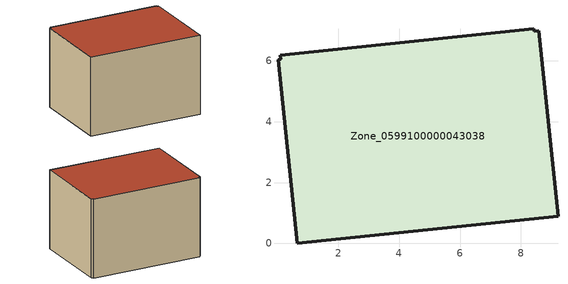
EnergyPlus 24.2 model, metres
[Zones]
Zone_0599100000043038
 floor ground (C_G): 8.43,7.06 8.44,6.97 8.59,6.99 9.22,0.89 0.64,0 0.01,6.05 0.11,6.06 0.09,6.19 z3.8
 wall outside (C_F): 9.22,0.89 8.59,6.99 8.44,6.97 8.43,7.06 0.09,6.19 0.11,6.06 0.01,6.05 0.64,0 9.22,0.89 z3.8:9.72
 roof outside (C_R): 8.44,6.97 8.43,7.06 0.09,6.19 0.11,6.06 0.01,6.05 0.64,0 9.22,0.89 8.59,6.99 z9.72
[BUILDING]
Pand.0599100000043038: North Axis=0; Terrain=City; Loads Convergence Tolerance Value=0.04; Temperature Convergence Tolerance Value=0.4; Solar Distribution=FullExterior; Maximum Number of Warmup Days=25; Minimum Number of Warmup Days=1
[Site:Location]
Rotterdam.The.Hague.AP_ZH_NLD Design_Conditions: Latitude=51.96; Longitude=4.45; Time Zone=1; Elevation=-4.5
[SITE:GROUNDTEMPERATURE:BUILDINGSURFACE]
18, 18, 18, 18, 18, 18, 18, 18, 18, 18, 18, 18
[MATERIAL] Thermal Absorptance=0.9; Solar Absorptance=0.7; Visible Absorptance=0.7
Name | Roughness | Thickness | Conductivity | Density | Specific Heat
G.TI.1946-1964 | MediumSmooth | 0.15 | 1 | 540 | 1210
F.TI.1946-1964 | Rough | 0.3 | 0.857143 | 1920 | 840
R.TI.1946-1964 | MediumRough | 0.2 | 0.277778 | 1500 | 1000
[CONSTRUCTION]
C_G: G.TI.1946-1964
C_F: F.TI.1946-1964
C_R: R.TI.1946-1964
[ZONE]
Zone_0599100000043038: Type=1; Multiplier=1; Ceiling Height=Autocalculate; Volume=Autocalculate; Floor Area=autocalculate; Part of Total Floor Area=Yes
[ZONEINFILTRATION:DESIGNFLOWRATE]
Infil_Zone_0599100000043038: Zone or ZoneList or Space or SpaceList=Zone_0599100000043038; Schedule=AlwaysOn; Design Flow Rate Calculation Method=Flow/Area; Flow Rate per Floor Area=0.003; Constant Term Coefficient=1; Temperature Term Coefficient=0; Velocity Term Coefficient=0; Velocity Squared Term Coefficient=0
[HVACTEMPLATE:ZONE:IDEALLOADSAIRSYSTEM]
Zone_0599100000043038: Maximum Heating Supply Air Temperature=50; Minimum Cooling Supply Air Temperature=13; Maximum Heating Supply Air Humidity Ratio=0.0156; Minimum Cooling Supply Air Humidity Ratio=0.0077; Heating Limit=NoLimit; Cooling Limit=NoLimit; Dehumidification Control Type=ConstantSensibleHeatRatio; Cooling Sensible Heat Ratio=0.7; Dehumidification Setpoint=60; Humidification Control Type=None; Humidification Setpoint=30; Outdoor Air Method=None; Outdoor Air Flow Rate per Person=0.00944; Outdoor Air Flow Rate per Zone Floor Area=0; Outdoor Air Flow Rate per Zone=0; Demand Controlled Ventilation Type=None; Outdoor Air Economizer Type=NoEconomizer; Heat Recovery Type=None; Sensible Heat Recovery Effectiveness=0.7; Latent Heat Recovery Effectiveness=0.65
[ZONECONTROL:THERMOSTAT]
ThermostatControl_Zone_0599100000043038: Zone or ZoneList=Zone_0599100000043038; Control Type Schedule=DualSetpointControlType; Control 1=Thermostat_Zone_0599100000043038; Temperature Difference Between Cutout And Setpoint=0
[THERMOSTATSETPOINT:DUALSETPOINT]
Thermostat_Zone_0599100000043038: Heating Setpoint Temperature Schedule=HeatingSetpoint_Zone_0599100000043038; Cooling Setpoint Temperature Schedule=CoolingSetpoint_Zone_0599100000043038
[SCHEDULE:COMPACT]
HeatingSetpoint_Zone_0599100000043038: Through: 12/31, For: AllDays, Until: 24:00, 21
CoolingSetpoint_Zone_0599100000043038: Through: 12/31, For: AllDays, Until: 24:00, 24
DualSetpointControlType: Through: 12/31, For: AllDays, Until: 24:00, 4
AlwaysOn: Through: 12/31, For: AllDays, Until: 24:00, 1
